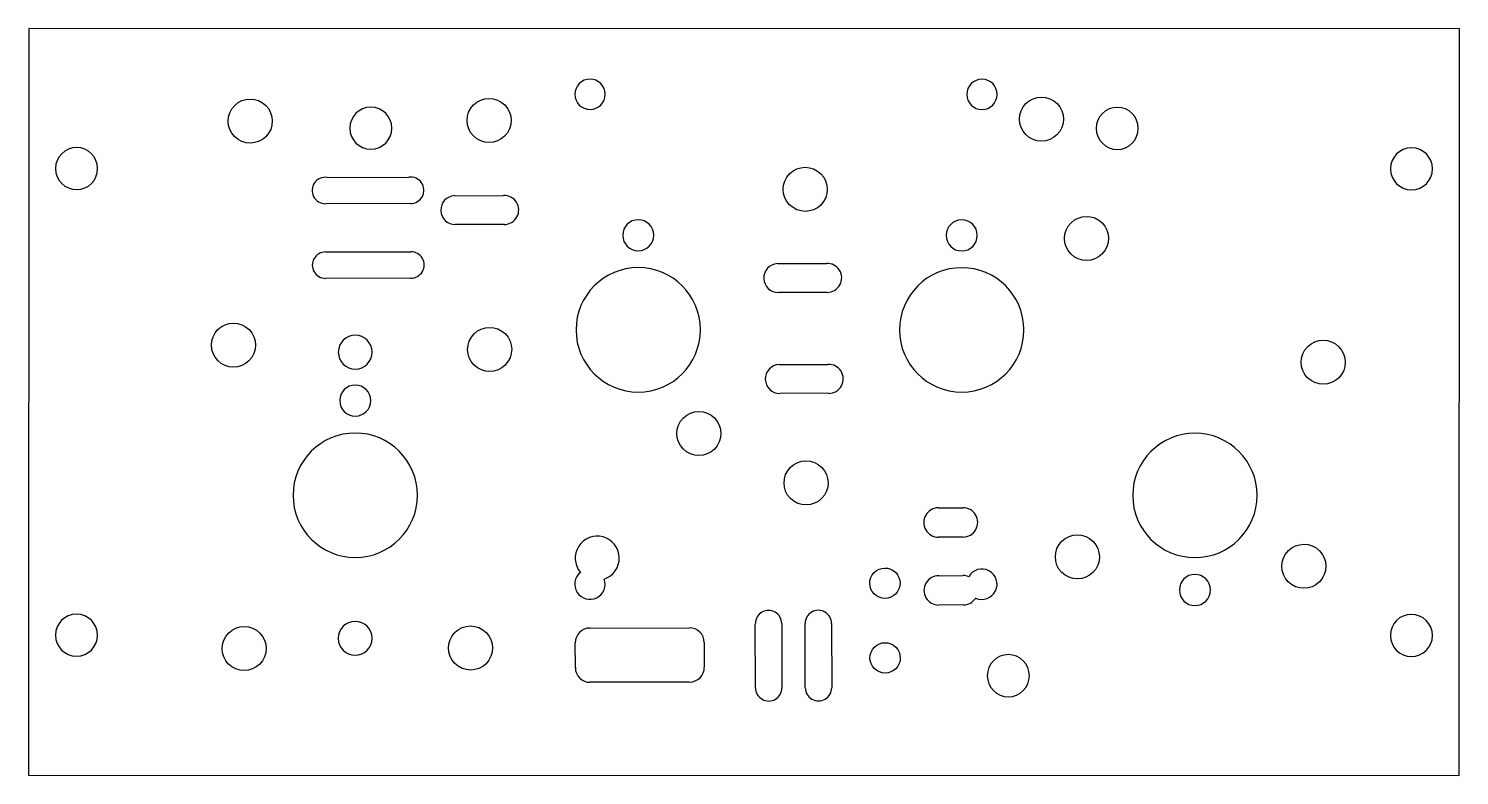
# Model space of a CAD drawing. Header units: millimetres. Extents: x 83 to 229, y -426 to -350.
import ezdxf

# ---------------------------------------------------------------- set-up
doc = ezdxf.new("R2010")
doc.units = ezdxf.units.MM
doc.layers.get('0').update_dxf_attribs({"linetype": 'CONTINUOUS'})

msp = doc.modelspace()

# ---------------------------------------------------------------- linework, layer by layer
for p, q in [((113.19, -364.99), (121.55, -364.96)), ((121.73, -367.65), (113.02, -367.67)), ((126.2, -366.85), (131.2, -366.84)), ((131.29, -369.78), (126.28, -369.8)), ((113.03, -372.59), (121.74, -372.57)), ((159.17, -373.78), (164.17, -373.77)), ((121.75, -375.27), (113.04, -375.29)), ((164.26, -376.72), (159.26, -376.73)), ((159.33, -384.09), (164.33, -384.08)), ((164.41, -387.02), (159.41, -387.04)), ((175.62, -398.71), (178.09, -398.7)), ((178.11, -401.7), (175.62, -401.71)), ((175.62, -401.71), (175.62, -401.71)), ((175.64, -405.64), (178.11, -405.63)), ((178.13, -408.63), (175.63, -408.64)), ((140.03, -410.98), (150.19, -410.96)), ((156.93, -417.09), (156.91, -410.54)), ((159.61, -410.53), (159.63, -417.09)), ((162.01, -417.08), (161.99, -410.52)), ((164.69, -410.52), (164.71, -417.07)), ((138.54, -415.03), (138.53, -412.49)), ((151.69, -412.45), (151.7, -414.99)), ((150.2, -416.5), (140.04, -416.52))]:
    msp.add_line(p, q)
msp.add_lwpolyline([(82.74, -349.79), (82.72, -425.99), (228.77, -426.02), (228.79, -349.82)], close=True)
at = {"extrusion": (-3.98989e-17, 0, -1)}
msp.add_circle((-140.04, -356.5), 1.55, dxfattribs=at)
at = {"extrusion": (-6.98229e-17, 6.93889e-18, -1)}
msp.add_circle((-180.05, -356.51), 1.55, dxfattribs=at)
at = {"extrusion": (-4.98736e-17, 6.93889e-18, -1)}
for centre in [(-117.66, -359.96), (-87.62, -364.08), (-87.61, -411.71)]:
    msp.add_circle(centre, 2.15, dxfattribs=at)
at = {"extrusion": (-4.3802e-17, 0, -1)}
for centre in [(-193.86, -359.98), (-223.9, -364.11), (-223.89, -411.74), (-182.74, -415.85)]:
    msp.add_circle(centre, 2.15, dxfattribs=at)
at = {"extrusion": (-5.03072e-17, 0, -1)}
for centre in [(-144.96, -370.89), (-116.07, -387.77)]:
    msp.add_circle(centre, 1.59, dxfattribs=at)
at = {"extrusion": (-6.2884e-17, 0, -1)}
for centre in [(-177.98, -370.9), (-201.79, -407.1)]:
    msp.add_circle(centre, 1.59, dxfattribs=at)
at = {"extrusion": (-7.45934e-17, 0, -1)}
msp.add_circle((-144.96, -380.54), 6.35, dxfattribs=at)
at = {"extrusion": (-7.67618e-17, 0, -1)}
for centre in [(-177.98, -380.55), (-201.79, -397.44)]:
    msp.add_circle(centre, 6.35, dxfattribs=at)
at = {"extrusion": (-4.51031e-17, 6.93889e-18, -1)}
for centre in [(-116.07, -382.82), (-116.06, -412.03)]:
    msp.add_circle(centre, 1.73, dxfattribs=at)
at = {"extrusion": (-7.58944e-17, 0, -1)}
msp.add_circle((-116.07, -397.43), 6.35, dxfattribs=at)
for centre, start, end in [((140.03, -406.5), -230.6932, 19.6613), ((180.04, -406.51), -114.3317, 150.4035)]:
    msp.add_arc(centre, 1.55, start, end)
for centre, major_axis in [((105.35, -359.23), (1.87, -1.25)), ((129.73, -359.17), (1.87, -1.25)), ((186.12, -359.03), (1.87, -1.25)), ((162.01, -366.2), (1.87, -1.25)), ((190.72, -371.21), (1.87, -1.25)), ((103.63, -382.1), (1.87, -1.25)), ((129.79, -382.54), (1.87, -1.25)), ((214.89, -383.85), (1.87, -1.25)), ((151.15, -391.12), (1.87, -1.25)), ((162.09, -396.17), (1.87, -1.25)), ((189.79, -403.72), (1.87, -1.25)), ((212.91, -404.68), (1.87, -1.25)), ((170.14, -406.41), (1.29, -0.86)), ((104.73, -413.08), (1.87, -1.25)), ((127.84, -413.02), (1.87, -1.25)), ((170.16, -414.03), (1.29, -0.86))]:
    msp.add_ellipse(centre, major_axis=major_axis, ratio=1)
for centre, major_axis, start_param, end_param in [((113.01, -366.32), (1.12, -0.75), 2.029903, 5.304335), ((121.73, -366.3), (1.12, -0.75), 5.300314, 8.574444), ((126.28, -368.32), (1.23, -0.82), 2.212908, 5.301037), ((131.28, -368.31), (1.23, -0.82), 5.303303, 8.496094), ((113.03, -373.94), (1.12, -0.75), 2.160581, 5.302493), ((121.75, -373.92), (1.12, -0.75), 5.302173, 8.443766), ((159.25, -375.26), (1.23, -0.82), 2.212908, 5.301037), ((164.25, -375.24), (1.23, -0.82), 5.303303, 8.496094), ((159.41, -385.56), (1.23, -0.82), 2.212908, 5.301037), ((164.41, -385.55), (1.23, -0.82), 5.303303, 8.496094), ((175.61, -400.21), (1.25, -0.83), 2.149812, 5.307558), ((178.11, -400.2), (1.25, -0.83), 5.302173, 8.454535), ((140.77, -403.85), (1.87, -1.25), 5.626926, 10.713896), ((175.63, -407.14), (1.25, -0.83), 2.149812, 5.303754), ((178.13, -407.13), (1.25, -0.83), 1.77069, 2.17135), ((178.13, -407.13), (1.25, -0.83), 5.299436, 6.316554), ((158.26, -410.53), (1.12, -0.75), 0.589784, 3.731377), ((163.34, -410.52), (1.12, -0.75), 0.589784, 3.731377), ((140.03, -412.48), (1.25, -0.83), 2.160235, 3.731377), ((150.19, -412.46), (1.25, -0.83), 0.589784, 2.161203), ((140.04, -415.02), (1.25, -0.83), 3.731377, 5.302343), ((150.2, -415), (1.25, -0.83), 5.302161, 6.87297), ((158.28, -417.09), (1.12, -0.75), 3.731377, 6.87297), ((163.36, -417.08), (1.12, -0.75), 3.731377, 6.87297)]:
    msp.add_ellipse(centre, major_axis=major_axis, ratio=1, start_param=start_param, end_param=end_param)

doc.saveas('drawing.dxf')
